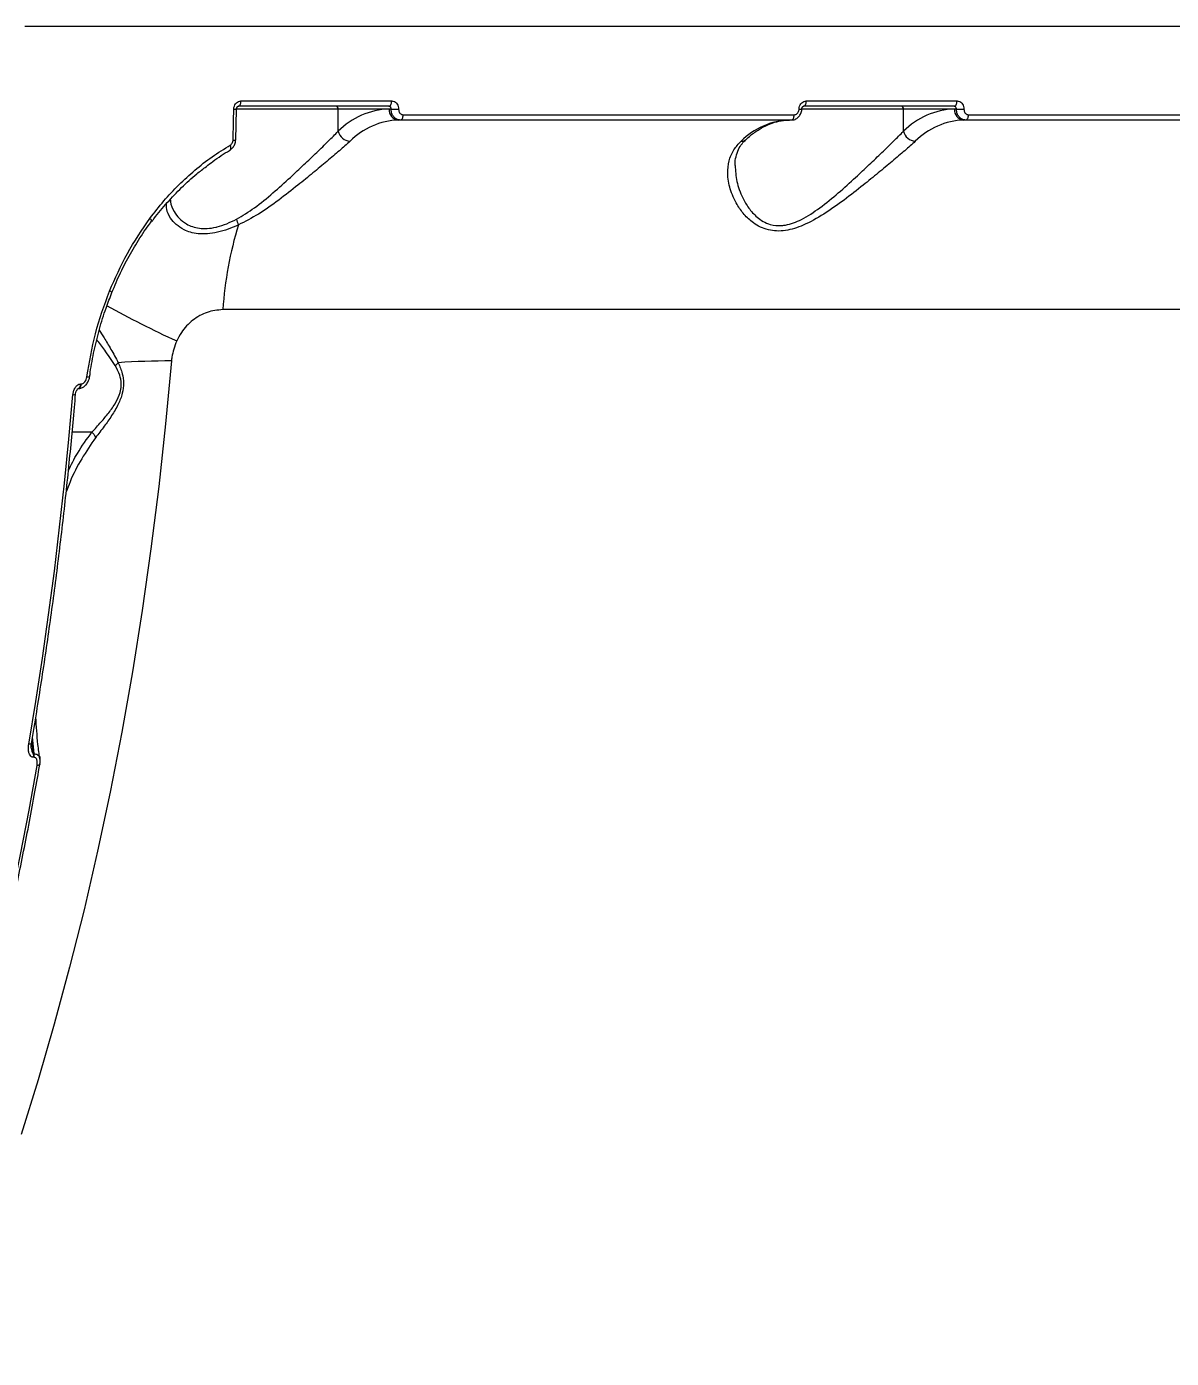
# Model space of a CAD drawing. Header units: millimetres. Extents: x -8327 to 9087, y -6583 to 5996.
# Drawn here: x 4711.9 to 4920.2, y -15.4 to 226.9 of the extents above; entities that cross this region are included whole.
import ezdxf

# ---------------------------------------------------------------- set-up
doc = ezdxf.new("R2010")
doc.units = ezdxf.units.MM
for name, color, linetype in [('DIKOM_ОБЪЕКТ', 7, 'Continuous'), ('DIKOM_РАЗМЕР_ЗОНА', 7, 'Continuous'), ('DIKOM_РАЗМЕР_ОБЪЕКТА', 7, 'Continuous')]:
    doc.layers.add(name, color=color, linetype=linetype)
doc.styles.add('style1', font='arial.ttf', dxfattribs={"width": 0.8})
doc.dimstyles.new('1-50', dxfattribs={"dimtxt": 300, "dimasz": 200, "dimexe": 100, "dimexo": 0, "dimgap": 100, "dimtad": 1, "dimtxsty": 'style1', "dimcen": 200, "dimclrd": 7, "dimclre": 7, "dimclrt": 7, "dimadec": 1, "dimazin": 2, "dimtfac": 1, "dimtmove": 0, "dimatfit": 2, "dimfxl": 0, "dimlwd": 25, "dimlwe": 18, "dimarcsym": 0})

# ---------------------------------------------------------------- blocks, each defined once
blk = doc.blocks.new('*D9')
at = {"layer": 'Defpoints', "color": 0, "transparency": 16777216}
for p in [(7087.37, 843.9), (-4957.59, 227.93), (7087.37, -4838.64)]:
    blk.add_point(p, dxfattribs=at)
at = {"layer": 'DIKOM_РАЗМЕР_ОБЪЕКТА', "color": 7, "lineweight": 18, "transparency": 16777216}
for p, q in [((7087.37, 843.9), (7087.37, -4938.64)), ((-4957.59, 227.93), (-4957.59, -4938.64))]:
    blk.add_line(p, q, dxfattribs=at)
at = {"layer": 'DIKOM_РАЗМЕР_ОБЪЕКТА', "color": 7, "lineweight": 25, "transparency": 16777216}
blk.add_line((-4757.59, -4838.64), (6887.37, -4838.64), dxfattribs=at)
at = {"layer": 'DIKOM_РАЗМЕР_ОБЪЕКТА', "color": 7, "transparency": 16777216}
for points in [[(-4757.59, -4805.31), (-4757.59, -4871.97), (-4957.59, -4838.64)], [(6887.37, -4805.31), (6887.37, -4871.97), (7087.37, -4838.64)]]:
    blk.add_solid(points, dxfattribs=at)
at = {"layer": 'DIKOM_РАЗМЕР_ОБЪЕКТА', "color": 7, "transparency": 16777216, "insert": (4098.94, -4585.47), "char_height": 300, "attachment_point": 5, "style": 'style1'}
blk.add_mtext('12040', dxfattribs=at)
blk = doc.blocks.new('*D12')
at = {"layer": 'Defpoints', "color": 0, "transparency": 16777216}
for p in [(-6501.58, 227.93), (9087.37, 227.93), (9087.37, -6483.3)]:
    blk.add_point(p, dxfattribs=at)
at = {"layer": 'DIKOM_РАЗМЕР_ЗОНА', "color": 7, "lineweight": 18, "transparency": 16777216}
for p, q in [((-6501.58, 227.93), (-6501.58, -6583.3)), ((9087.37, 227.93), (9087.37, -6583.3))]:
    blk.add_line(p, q, dxfattribs=at)
at = {"layer": 'DIKOM_РАЗМЕР_ЗОНА', "color": 7, "lineweight": 25, "transparency": 16777216}
blk.add_line((-6301.58, -6483.3), (8887.37, -6483.3), dxfattribs=at)
at = {"layer": 'DIKOM_РАЗМЕР_ЗОНА', "color": 7, "transparency": 16777216}
for points in [[(-6301.58, -6449.97), (-6301.58, -6516.64), (-6501.58, -6483.3)], [(8887.37, -6449.97), (8887.37, -6516.64), (9087.37, -6483.3)]]:
    blk.add_solid(points, dxfattribs=at)
at = {"layer": 'DIKOM_РАЗМЕР_ЗОНА', "color": 7, "transparency": 16777216, "insert": (2981.2, -6230.13), "char_height": 300, "attachment_point": 5, "style": 'style1'}
blk.add_mtext('15500', dxfattribs=at)

msp = doc.modelspace()

# ---------------------------------------------------------------- linework, layer by layer
at = {"layer": 'DIKOM_ОБЪЕКТ', "color": 7, "linetype": 'Continuous', "lineweight": 15}
for p, q in [((5126.465, 226.926), (4711.597, 226.926)), ((4750.897, 213.394), (4778.327, 213.394)), ((4853.757, 213.394), (4881.187, 213.394)), ((4749.938, 206.289), (4750.069, 211.909)), ((4768.584, 211.928), (4750.025, 211.928)), ((4777.812, 212.428), (4750.383, 212.428)), ((4768.584, 207.878), (4768.584, 211.928)), ((4777.852, 211.928), (4768.584, 211.928)), ((4778.212, 211.928), (4777.852, 211.928)), ((4780.421, 210.888), (4851.566, 210.888)), ((4871.444, 211.928), (4852.886, 211.928)), ((4880.672, 212.428), (4853.243, 212.428)), ((4871.444, 207.878), (4871.444, 211.928)), ((4880.712, 211.928), (4871.444, 211.928)), ((4881.072, 211.928), (4880.712, 211.928)), ((4883.281, 210.888), (4954.426, 210.888)), ((4779.906, 209.928), (4779.567, 209.928)), ((4851.051, 209.928), (4779.906, 209.928)), ((4882.766, 209.928), (4882.427, 209.928)), ((4953.911, 209.928), (4882.766, 209.928)), ((5047.597, 175.426), (4747.589, 175.426)), ((4723.353, 163.243), (4723.353, 163.237)), ((4721.279, 161.066), (4721.332, 161.066)), ((4721.766, 161.909), (4721.84, 161.909)), ((4723.77, 153.117), (4720.173, 153.117)), ((4713.257, 94.587), (4712.975, 97.692)), ((4712.798, 96.629), (4713.153, 94.587)), ((4713.153, 94.587), (4713.257, 94.587)), ((4713.257, 93.948), (4713.153, 93.948))]:
    msp.add_line(p, q, dxfattribs=at)
at = {"layer": 'DIKOM_ОБЪЕКТ', "color": 7, "linetype": 'Continuous', "lineweight": 15, "flags": 128}
for points in [[(4750.383, 212.428), (4750.481, 212.447), (4750.575, 212.501), (4750.663, 212.59), (4750.74, 212.709), (4750.805, 212.855), (4750.853, 213.022), (4750.884, 213.204), (4750.897, 213.394)], [(4777.812, 212.428), (4777.91, 212.447), (4778.005, 212.501), (4778.092, 212.59), (4778.17, 212.709), (4778.234, 212.855), (4778.283, 213.022), (4778.314, 213.204), (4778.327, 213.394)], [(4853.243, 212.428), (4853.341, 212.447), (4853.436, 212.501), (4853.523, 212.59), (4853.6, 212.709), (4853.665, 212.855), (4853.713, 213.022), (4853.744, 213.204), (4853.757, 213.394)], [(4880.672, 212.428), (4880.77, 212.447), (4880.865, 212.501), (4880.952, 212.59), (4881.03, 212.709), (4881.094, 212.855), (4881.142, 213.022), (4881.174, 213.204), (4881.187, 213.394)], [(4749.453, 206.264), (4749.472, 206.967), (4749.489, 207.67), (4749.507, 208.373), (4749.523, 209.077), (4749.539, 209.78), (4749.555, 210.483), (4749.569, 211.187), (4749.583, 211.89)], [(4779.906, 209.928), (4780.004, 209.947), (4780.099, 210.001), (4780.186, 210.089), (4780.263, 210.207), (4780.327, 210.352), (4780.376, 210.518), (4780.408, 210.699), (4780.421, 210.888)], [(4851.051, 209.928), (4851.149, 209.947), (4851.244, 210.001), (4851.331, 210.089), (4851.408, 210.207), (4851.472, 210.352), (4851.521, 210.518), (4851.553, 210.699), (4851.566, 210.888)], [(4882.766, 209.928), (4882.864, 209.947), (4882.959, 210.001), (4883.046, 210.089), (4883.123, 210.207), (4883.187, 210.352), (4883.236, 210.518), (4883.268, 210.699), (4883.281, 210.888)], [(4748.942, 204.556), (4748.989, 204.591), (4749.039, 204.667), (4749.068, 204.77), (4749.074, 204.897), (4749.057, 205.043), (4749.019, 205.202), (4748.959, 205.37)], [(4734.613, 191.516), (4734.632, 191.557), (4734.625, 191.623), (4734.59, 191.707), (4734.527, 191.805), (4734.438, 191.915), (4734.327, 192.031)], [(4738.246, 166.081), (4737.184, 154.613), (4735.942, 143.214), (4734.522, 131.893), (4732.925, 120.662), (4731.153, 109.53), (4729.206, 98.509), (4727.087, 87.608), (4724.798, 76.837), (4722.34, 66.207), (4719.717, 55.728), (4716.93, 45.409), (4713.983, 35.259), (4710.878, 25.289)], [(4721.257, 161.066), (4721.395, 161.103), (4721.529, 161.217), (4721.641, 161.401), (4721.722, 161.638), (4721.766, 161.909)], [(4721.333, 161.066), (4721.47, 161.103), (4721.604, 161.217), (4721.716, 161.401), (4721.797, 161.638), (4721.84, 161.909)], [(4712.273, 96.314), (4713.558, 104.125), (4714.763, 111.983), (4715.889, 119.885), (4716.936, 127.829), (4717.902, 135.81), (4718.788, 143.827), (4719.593, 151.876), (4720.317, 159.953)], [(4712.77, 96.46), (4712.769, 96.454), (4712.736, 96.406), (4712.667, 96.367), (4712.564, 96.338), (4712.431, 96.32), (4712.273, 96.314)], [(4699.643, 29.295), (4701.702, 36.934), (4703.681, 44.653), (4705.578, 52.45), (4707.392, 60.32), (4709.122, 68.261), (4710.768, 76.269), (4712.329, 84.341), (4713.804, 92.474)], [(4714.302, 92.624), (4714.296, 92.605), (4714.258, 92.56), (4714.186, 92.523), (4714.084, 92.496), (4713.956, 92.48), (4713.804, 92.474)]]:
    msp.add_lwpolyline(points, dxfattribs=at)
at = {"layer": 'DIKOM_ОБЪЕКТ', "color": 7, "linetype": 'Continuous', "lineweight": 15}
for centre, radius, start, end in [((4749.733, 214.334), 2.448, 266.49295, 277.87603), ((4768.117, 211.962), 0.468, 355.89936, 85.28636), ((4778.351, 198.159), 13.779, 92.07305, 135.13931), ((4779.721, 211.796), 1.874, 175.94601, 265.26249), ((4779.535, 234.785), 22.894, 266.68843, 270.12293), ((4852.593, 214.351), 2.465, 266.52197, 277.82591), ((4870.977, 211.962), 0.469, 355.95851, 85.2587), ((4881.21, 198.16), 13.778, 92.07172, 135.14063), ((4882.581, 211.796), 1.874, 175.93555, 265.26507), ((4882.395, 234.8), 22.909, 266.68954, 270.12238), ((4780.041, 196.815), 13.122, 92.07173, 135.14042), ((4851.186, 196.815), 13.122, 92.07242, 135.13972), ((4882.901, 196.815), 13.122, 92.07242, 135.13972), ((4749.603, 208.083), 1.825, 265.30174, 280.59859), ((4770.891, 208.441), 2.375, 193.71532, 266.34058), ((4841.92, 207.384), 1.313, 268.43498, 311.70629), ((4873.752, 208.441), 2.375, 193.7157, 266.33396), ((4744.317, 189.37), 6.287, 13.47088, 23.52933), ((4814.96, 170.965), 67.519, 162.88507, 176.21141), ((4726.753, 177.978), 0.853, 41.28257, 74.59413), ((4812.737, 330.216), 176.541, 240.74116, 245.38168), ((4726.434, 167.524), 2.768, 304.5463, 320.34887), ((4737.688, 37.609), 128.473, 89.75134, 94.07225), ((4723.078, 164.094), 0.901, 256.75214, 287.8288), ((4720.463, 160.612), 0.674, 257.53994, 300.54213), ((4711.287, 94.267), 1.893, 350.28945, 9.71055), ((4711.391, 94.267), 1.893, 350.28945, 9.71055)]:
    msp.add_arc(centre, radius, start, end, dxfattribs=at)
for points, knots in [([(4749.583, 211.89), (4749.592, 212.001), (4749.613, 212.281), (4749.775, 212.704), (4750.073, 213.085), (4750.463, 213.344), (4750.752, 213.377), (4750.897, 213.394)], [0, 0, 0, 0, 0.1418383, 0.3567444, 0.5713376, 0.7856818, 1, 1, 1, 1]), ([(4778.327, 213.394), (4778.421, 213.387), (4778.659, 213.368), (4779.018, 213.188), (4779.338, 212.848), (4779.552, 212.398), (4779.573, 212.059), (4779.584, 211.89)], [0, 0, 0, 0, 0.1406132, 0.3551151, 0.5698891, 0.7849065, 1, 1, 1, 1]), ([(4852.443, 211.89), (4852.452, 212.001), (4852.473, 212.281), (4852.635, 212.704), (4852.933, 213.085), (4853.323, 213.344), (4853.613, 213.377), (4853.757, 213.394)], [0, 0, 0, 0, 0.1418553, 0.3567348, 0.5713524, 0.7857597, 1, 1, 1, 1]), ([(4881.187, 213.394), (4881.281, 213.387), (4881.519, 213.368), (4881.878, 213.188), (4882.198, 212.848), (4882.411, 212.398), (4882.433, 212.059), (4882.444, 211.89)], [0, 0, 0, 0, 0.14063738, 0.35511152, 0.56988246, 0.78489692, 1, 1, 1, 1]), ([(4750.073, 211.909), (4750.073, 211.939), (4750.073, 212.026), (4750.113, 212.163), (4750.181, 212.294), (4750.263, 212.381), (4750.343, 212.426), (4750.368, 212.43), (4750.385, 212.428), (4750.385, 212.428)], [0, 0, 0, 0, 0.0835377, 0.2335445, 0.3871971, 0.5495032, 0.7301943, 0.9907052, 1, 1, 1, 1]), ([(4778.212, 211.928), (4778.211, 211.985), (4778.208, 212.097), (4778.142, 212.247), (4778.04, 212.36), (4777.923, 212.42), (4777.843, 212.426), (4777.812, 212.428)], [0, 0, 0, 0, 0.2154896, 0.4307226, 0.6453095, 0.8595309, 1, 1, 1, 1]), ([(4779.906, 209.928), (4779.781, 209.938), (4779.463, 209.962), (4778.983, 210.202), (4778.552, 210.654), (4778.263, 211.253), (4778.229, 211.704), (4778.212, 211.928)], [0, 0, 0, 0, 0.1407224, 0.3554461, 0.5702788, 0.7851549, 1, 1, 1, 1]), ([(4779.584, 211.89), (4779.591, 211.778), (4779.606, 211.552), (4779.748, 211.252), (4779.961, 211.025), (4780.199, 210.905), (4780.358, 210.893), (4780.421, 210.888)], [0, 0, 0, 0, 0.2151673, 0.4302356, 0.6449987, 0.8594947, 1, 1, 1, 1]), ([(4851.085, 209.948), (4851.136, 209.943), (4851.408, 209.92), (4851.89, 210.107), (4852.436, 210.518), (4852.797, 211.13), (4852.956, 211.632), (4852.924, 211.895), (4852.922, 211.91)], [0, 0, 0, 0, 0.0530834, 0.2781228, 0.5037707, 0.7375266, 0.984138, 1, 1, 1, 1]), ([(4851.566, 210.888), (4851.662, 210.899), (4851.856, 210.921), (4852.116, 211.094), (4852.315, 211.348), (4852.424, 211.63), (4852.438, 211.816), (4852.443, 211.89)], [0, 0, 0, 0, 0.2142186, 0.4285169, 0.6431802, 0.8580759, 1, 1, 1, 1]), ([(4852.933, 211.909), (4852.933, 211.939), (4852.933, 212.026), (4852.973, 212.163), (4853.042, 212.294), (4853.123, 212.381), (4853.203, 212.426), (4853.231, 212.43), (4853.245, 212.428), (4853.245, 212.428)], [0, 0, 0, 0, 0.0835375, 0.2335709, 0.3872486, 0.549463, 0.7302286, 0.9908446, 1, 1, 1, 1]), ([(4881.072, 211.928), (4881.071, 211.985), (4881.068, 212.097), (4881.003, 212.247), (4880.9, 212.36), (4880.783, 212.42), (4880.703, 212.426), (4880.672, 212.428)], [0, 0, 0, 0, 0.21544165, 0.43059341, 0.64534311, 0.8595442, 1, 1, 1, 1]), ([(4882.766, 209.928), (4882.641, 209.938), (4882.323, 209.962), (4881.843, 210.202), (4881.412, 210.654), (4881.123, 211.254), (4881.089, 211.704), (4881.072, 211.928)], [0, 0, 0, 0, 0.1407233, 0.3554483, 0.5702823, 0.7851496, 1, 1, 1, 1]), ([(4882.444, 211.89), (4882.451, 211.778), (4882.466, 211.552), (4882.608, 211.252), (4882.821, 211.025), (4883.059, 210.905), (4883.218, 210.893), (4883.281, 210.888)], [0, 0, 0, 0, 0.21512507, 0.43017002, 0.64490986, 0.85941992, 1, 1, 1, 1]), ([(4842.798, 206.407), (4843.067, 206.646), (4843.853, 207.344), (4845.18, 208.283), (4846.778, 209.127), (4848.395, 209.681), (4849.706, 209.905), (4850.482, 209.923), (4850.711, 209.928)], [0, 0, 0, 0, 0.1033931, 0.3019118, 0.5017385, 0.7047509, 0.9124634, 1, 1, 1, 1]), ([(4748.938, 204.578), (4749.018, 204.62), (4749.299, 204.766), (4749.652, 205.218), (4749.916, 205.781), (4749.907, 206.158), (4749.904, 206.289)], [0, 0, 0, 0, 0.1326578, 0.4638329, 0.8123043, 1, 1, 1, 1]), ([(4748.959, 205.37), (4749.042, 205.431), (4749.21, 205.552), (4749.379, 205.842), (4749.444, 206.092), (4749.452, 206.234), (4749.453, 206.264)], [0, 0, 0, 0, 0.3057728, 0.6116559, 0.918008, 1, 1, 1, 1]), ([(4750.081, 191.88), (4751.188, 192.544), (4753.513, 193.94), (4756.746, 196.653), (4759.721, 199.337), (4762.379, 201.826), (4764.702, 204.047), (4766.848, 206.12), (4768.006, 207.292), (4768.584, 207.878)], [0, 0, 0, 0, 0.14637711, 0.3075825, 0.46901078, 0.6021001, 0.73511486, 0.86764633, 1, 1, 1, 1]), ([(4770.74, 206.071), (4770.122, 205.516), (4768.886, 204.404), (4766.554, 202.427), (4764.012, 200.306), (4761.086, 197.926), (4757.794, 195.36), (4754.193, 192.765), (4751.656, 191.463), (4750.431, 190.835)], [0, 0, 0, 0, 0.1316596, 0.2634877, 0.395142, 0.5268739, 0.6882973, 0.8495395, 1, 1, 1, 1]), ([(4873.6, 206.071), (4872.982, 205.516), (4871.746, 204.404), (4869.413, 202.427), (4866.873, 200.305), (4863.945, 197.929), (4860.657, 195.349), (4857.02, 192.79), (4853.438, 190.755), (4850.48, 189.803), (4848.349, 189.685), (4846.803, 189.897), (4845.387, 190.42), (4843.863, 191.341), (4842.398, 192.72), (4840.916, 194.821), (4839.805, 197.374), (4839.36, 200.092), (4839.626, 202.5), (4840.411, 204.489), (4841.42, 205.573), (4841.884, 206.071)], [0, 0, 0, 0, 0.0554767, 0.1110243, 0.1664962, 0.222006, 0.2900241, 0.3579628, 0.4226759, 0.4774084, 0.5052479, 0.5330944, 0.5627105, 0.5923761, 0.6404307, 0.6885823, 0.7603265, 0.8320626, 0.8910019, 0.9498678, 1, 1, 1, 1]), ([(4840.813, 201.64), (4840.809, 201.69), (4840.762, 202.266), (4840.94, 203.26), (4841.356, 204.536), (4841.969, 205.569), (4842.55, 206.145), (4842.81, 206.403)], [0, 0, 0, 0, 0.0260838, 0.2985423, 0.5705062, 0.8073907, 1, 1, 1, 1]), ([(4840.814, 201.64), (4840.874, 200.682), (4840.998, 198.73), (4841.964, 196.087), (4843.237, 193.879), (4844.52, 192.429), (4845.874, 191.452), (4847.355, 190.799), (4848.795, 190.656), (4850.243, 190.848), (4851.431, 191.178), (4853.567, 192.122), (4856.34, 193.967), (4859.609, 196.64), (4862.58, 199.34), (4865.24, 201.825), (4867.561, 204.047), (4869.708, 206.12), (4870.866, 207.292), (4871.444, 207.878)], [0, 0, 0, 0, 0.084899, 0.1730649, 0.2309167, 0.2886252, 0.3230691, 0.3574249, 0.4073177, 0.4206114, 0.4522252, 0.4839048, 0.560758, 0.6437077, 0.7267724, 0.7952547, 0.8636987, 0.9318939, 1, 1, 1, 1]), ([(4734.327, 192.031), (4735.157, 193.104), (4736.815, 195.248), (4739.555, 198.165), (4742.489, 200.857), (4745.616, 203.303), (4747.845, 204.681), (4748.959, 205.37)], [0, 0, 0, 0, 0.1978304, 0.395497, 0.5931658, 0.7965824, 1, 1, 1, 1]), ([(4744.594, 201.471), (4744.989, 201.781), (4746.352, 202.851), (4747.828, 203.843), (4748.934, 204.439), (4748.987, 204.468)], [0, 0, 0, 0, 0.2795454, 0.9653211, 1, 1, 1, 1]), ([(4734.693, 191.449), (4734.815, 191.622), (4735.68, 192.84), (4737.469, 194.926), (4740.066, 197.662), (4742.451, 199.855), (4744.012, 201.033), (4744.594, 201.471)], [0, 0, 0, 0, 0.0436, 0.3078535, 0.5739107, 0.8411894, 1, 1, 1, 1]), ([(4750.431, 190.835), (4749.799, 190.565), (4748.521, 190.02), (4746.624, 189.462), (4744.771, 189.169), (4742.608, 189.2), (4740.63, 189.801), (4739.043, 190.88), (4737.963, 192.161), (4737.336, 193.461), (4737.327, 194.374), (4737.323, 194.7)], [0, 0, 0, 0, 0.0889729, 0.179885, 0.2691102, 0.3614026, 0.5230311, 0.6423422, 0.7651037, 0.9157894, 1, 1, 1, 1]), ([(4738.04, 195.477), (4738.044, 195.334), (4738.064, 194.561), (4738.596, 193.381), (4739.586, 192.008), (4741.037, 190.858), (4742.833, 190.211), (4744.747, 190.144), (4745.877, 190.316), (4747.067, 190.609), (4748.321, 191.025), (4749.489, 191.593), (4750.081, 191.88)], [0, 0, 0, 0, 0.0378947, 0.2037988, 0.3300997, 0.4596342, 0.6271317, 0.7123274, 0.8006059, 0.8133132, 0.9053708, 1, 1, 1, 1]), ([(4726.98, 178.8), (4727.996, 181.123), (4730.052, 185.822), (4732.891, 189.945), (4734.327, 192.031)], [0, 0, 0, 0, 0.494167, 1, 1, 1, 1]), ([(4727.425, 178.53), (4727.668, 179.148), (4728.388, 180.978), (4729.824, 183.9), (4731.722, 187.268), (4733.346, 189.799), (4734.374, 191.154), (4734.637, 191.499)], [0, 0, 0, 0, 0.1318439, 0.3903377, 0.6500169, 0.9107031, 1, 1, 1, 1]), ([(4722.871, 163.218), (4723.309, 165.845), (4724.195, 171.165), (4726.044, 176.234), (4726.98, 178.8)], [0, 0, 0, 0, 0.493792, 1, 1, 1, 1]), ([(4723.384, 163.238), (4723.414, 163.503), (4723.594, 165.088), (4724.161, 167.982), (4725.105, 171.88), (4726.187, 175.413), (4727.049, 177.59), (4727.421, 178.531)], [0, 0, 0, 0, 0.0505472, 0.3034136, 0.5561144, 0.8082328, 1, 1, 1, 1]), ([(4747.589, 175.426), (4746.628, 175.329), (4744.723, 175.137), (4742.085, 173.621), (4740.221, 171.696), (4739.465, 170.242), (4739.195, 169.723)], [0, 0, 0, 0, 0.2885639, 0.5716277, 0.847039, 1, 1, 1, 1]), ([(4728.003, 165.244), (4727.359, 166.226), (4726.201, 167.99), (4725.14, 169.334), (4724.669, 169.931)], [0, 0, 0, 0, 0.5560442, 1, 1, 1, 1]), ([(4725.094, 171.667), (4725.379, 171.218), (4726.027, 170.196), (4727.248, 168.235), (4728.124, 166.587), (4728.565, 165.758)], [0, 0, 0, 0, 0.2801986, 0.637586, 1, 1, 1, 1]), ([(4739.195, 169.723), (4738.835, 168.742), (4738.437, 167.659), (4738.277, 166.417), (4738.256, 166.195), (4738.246, 166.081)], [0, 0, 0, 0, 0.8217625, 0.9078715, 1, 1, 1, 1]), ([(4723.77, 153.117), (4724.328, 153.726), (4725.348, 154.841), (4726.859, 156.615), (4728.082, 158.364), (4728.894, 160.084), (4729.099, 161.295), (4729.101, 162.379), (4728.832, 163.729), (4728.308, 164.686), (4728.003, 165.244)], [0, 0, 0, 0, 0.1920693, 0.3511816, 0.5094921, 0.6344349, 0.7186477, 0.7420893, 0.849597, 1, 1, 1, 1]), ([(4728.565, 165.758), (4728.839, 165.119), (4729.317, 164.007), (4729.606, 162.06), (4729.359, 160.089), (4728.543, 158.055), (4727.362, 156.082), (4725.937, 154.066), (4724.962, 152.799), (4724.438, 152.116)], [0, 0, 0, 0, 0.150786, 0.2625412, 0.3758281, 0.5043691, 0.6581123, 0.8159954, 1, 1, 1, 1]), ([(4721.331, 161.085), (4721.481, 161.09), (4721.815, 161.101), (4722.299, 161.349), (4722.761, 161.764), (4723.136, 162.375), (4723.317, 162.902), (4723.346, 163.206), (4723.349, 163.238)], [0, 0, 0, 0, 0.1401127, 0.3128241, 0.4978327, 0.7168555, 0.9707239, 1, 1, 1, 1]), ([(4721.84, 161.909), (4721.896, 161.914), (4722.037, 161.926), (4722.275, 162.051), (4722.541, 162.317), (4722.769, 162.723), (4722.837, 163.052), (4722.871, 163.218)], [0, 0, 0, 0, 0.1033905, 0.2624735, 0.461183, 0.7282321, 1, 1, 1, 1]), ([(4712.77, 96.46), (4713.092, 98.382), (4714.026, 103.955), (4715.452, 113.253), (4716.997, 124.375), (4718.381, 135.576), (4719.585, 146.649), (4720.359, 154.815), (4720.736, 159.217), (4720.805, 160.031)], [0, 0, 0, 0, 0.092524, 0.268311, 0.4441007, 0.6198882, 0.7956732, 0.962207, 1, 1, 1, 1]), ([(4720.317, 159.953), (4720.346, 160.158), (4720.41, 160.601), (4720.678, 161.193), (4721.035, 161.619), (4721.403, 161.864), (4721.645, 161.894), (4721.766, 161.909)], [0, 0, 0, 0, 0.2267483, 0.4919766, 0.6959215, 0.8476802, 1, 1, 1, 1]), ([(4720.808, 160.032), (4720.808, 160.044), (4720.812, 160.229), (4720.896, 160.527), (4721.048, 160.832), (4721.168, 160.98), (4721.239, 161.043), (4721.282, 161.069), (4721.283, 161.068), (4721.283, 161.068)], [0, 0, 0, 0, 0.0276446, 0.4258505, 0.6550155, 0.7883528, 0.8759318, 0.9422101, 1, 1, 1, 1]), ([(4719.502, 146.132), (4720.019, 147.188), (4721.238, 149.682), (4722.849, 151.859), (4723.777, 153.114)], [0, 0, 0, 0, 0.4234605, 1, 1, 1, 1]), ([(4723.777, 153.114), (4723.777, 153.115), (4723.775, 153.116), (4723.773, 153.117), (4723.771, 153.117), (4723.77, 153.117)], [0, 0, 0, 0, 0.2839138, 0.6819747, 1, 1, 1, 1]), ([(4723.777, 153.114), (4723.923, 152.953), (4724.188, 152.66), (4724.368, 152.313), (4724.427, 152.147), (4724.438, 152.116)], [0, 0, 0, 0, 0.4994433, 0.9072525, 1, 1, 1, 1]), ([(4724.438, 152.116), (4723.568, 150.864), (4721.819, 148.343), (4720.113, 144.966), (4719.311, 142.859), (4719.08, 142.25)], [0, 0, 0, 0, 0.4127316, 0.8303926, 1, 1, 1, 1]), ([(4714.29, 93.658), (4714.172, 94.536), (4713.831, 97.077), (4713.67, 99.601), (4713.565, 101.253)], [0, 0, 0, 0, 0.345545, 1, 1, 1, 1]), ([(4713.153, 93.948), (4713.07, 93.957), (4712.886, 93.978), (4712.619, 94.166), (4712.382, 94.523), (4712.194, 95.195), (4712.197, 95.832), (4712.265, 96.261), (4712.273, 96.314)], [0, 0, 0, 0, 0.09277921, 0.20613599, 0.36924628, 0.57241718, 0.94715602, 1, 1, 1, 1]), ([(4712.756, 95.546), (4712.75, 95.575), (4712.713, 95.748), (4712.709, 96.068), (4712.763, 96.353), (4712.783, 96.461)], [0, 0, 0, 0, 0.11201, 0.665213, 1, 1, 1, 1]), ([(4712.753, 95.532), (4712.784, 95.376), (4712.835, 95.112), (4712.941, 94.804), (4713.037, 94.646), (4713.105, 94.596), (4713.135, 94.587), (4713.151, 94.587), (4713.153, 94.587)], [0, 0, 0, 0, 0.4395812, 0.7423785, 0.9022251, 0.9510801, 0.9923094, 1, 1, 1, 1]), ([(4713.257, 94.587), (4713.362, 94.577), (4713.589, 94.556), (4713.913, 94.414), (4714.175, 94.144), (4714.327, 93.874), (4714.318, 93.69), (4714.316, 93.661)], [0, 0, 0, 0, 0.1760608, 0.3839469, 0.6532954, 0.9438324, 1, 1, 1, 1]), ([(4700.153, 29.502), (4700.641, 31.287), (4702.057, 36.464), (4704.291, 45.145), (4706.804, 55.582), (4709.167, 66.152), (4711.378, 76.843), (4713.069, 85.684), (4714.008, 90.969), (4714.302, 92.624)], [0, 0, 0, 0, 0.0879831, 0.2551499, 0.4223176, 0.5894814, 0.7566425, 0.9238006, 1, 1, 1, 1]), ([(4713.804, 92.474), (4713.832, 92.751), (4713.873, 93.149), (4713.741, 93.596), (4713.597, 93.815), (4713.427, 93.93), (4713.31, 93.943), (4713.257, 93.948)], [0, 0, 0, 0, 0.4370907, 0.6288367, 0.7908624, 0.9060598, 1, 1, 1, 1]), ([(4714.29, 92.624), (4714.312, 92.734), (4714.381, 93.073), (4714.343, 93.411), (4714.318, 93.641)], [0, 0, 0, 0, 0.3217824, 1, 1, 1, 1])]:
    msp.add_open_spline(points, degree=3, knots=knots, dxfattribs=at)

# ---------------------------------------------------------------- dimensions: what is measured, and where the dimension line sits
at = {"layer": 'DIKOM_РАЗМЕР_ЗОНА'}
dim = msp.add_linear_dim(base=(9087.366, -6483.303), p1=(-6501.585, 227.929), p2=(9087.366, 227.928), text='15500', dimstyle='1-50', dxfattribs=at)
dim.commit()
dim.dimension.update_dxf_attribs({"geometry": '*D12', "text_midpoint": (2981.198, -6483.303), "dimtype": 160})
at = {"layer": 'DIKOM_РАЗМЕР_ОБЪЕКТА'}
dim = msp.add_linear_dim(base=(7087.366, -4838.641), p1=(-4957.594, 227.929), p2=(7087.366, 843.902), text='12040', dimstyle='1-50', dxfattribs=at)
dim.commit()
dim.dimension.update_dxf_attribs({"geometry": '*D9', "text_midpoint": (4098.945, -4838.641), "dimtype": 160})

doc.saveas('drawing.dxf')
